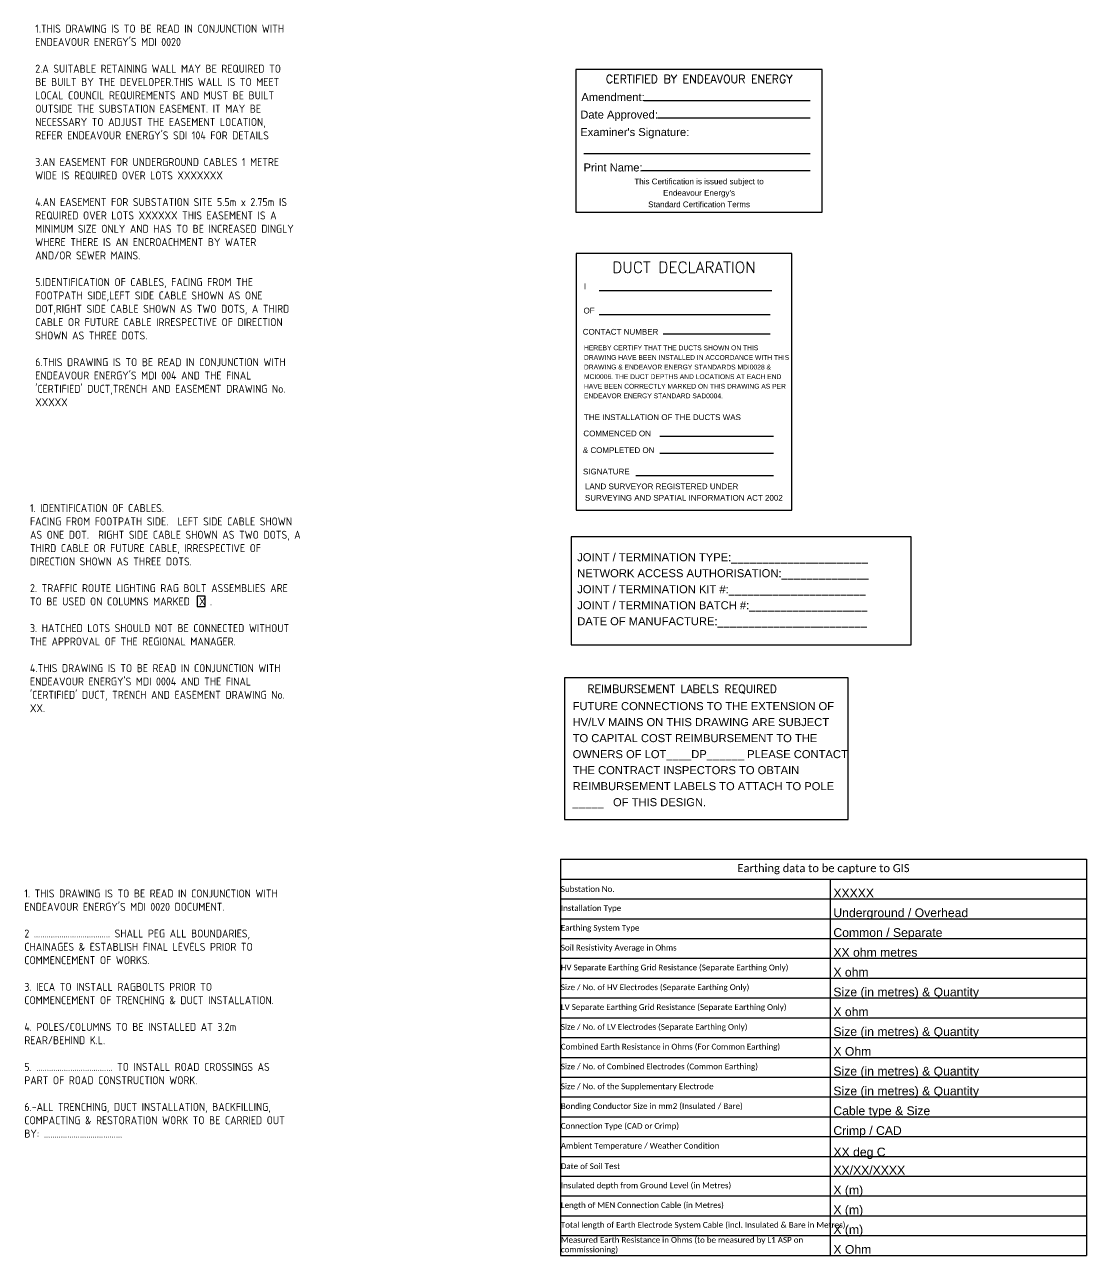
# Model space of a CAD drawing. Header units: metres. Extents: x -898 to 2770, y -622 to 757.
# Drawn here: x 927.6 to 1259.4, y 123.1 to 507.6 of the extents above; entities that cross this region are included whole.
import ezdxf
from ezdxf.enums import TextEntityAlignment as Align

# ---------------------------------------------------------------- set-up
doc = ezdxf.new("R2010")
doc.units = ezdxf.units.M
doc.layers.get('0').update_dxf_attribs({"color": 6})
doc.layers.add('Notes', color=7, linetype='Continuous')
doc.styles.add('Elec', font='romand__.ttf')
doc.styles.add('iecISOCP', font='isocp.shx')
doc.styles.add('ieISOCP', font='isocp.shx')
doc.styles.add('Legend', font='calibri.ttf')
doc.styles.get("Standard").update_dxf_attribs({"font": 'arial.ttf'})

# ---------------------------------------------------------------- blocks, each defined once
blk = doc.blocks.new('Note 01')
at = {"layer": 'Notes', "insert": (0, 0), "char_height": 2.5, "width": 82, "attachment_point": 1, "style": 'iecISOCP'}
blk.add_mtext("{\\C7;1. THIS DRAWING IS TO BE READ IN CONJUNCTION WITH ENDEAVOUR ENERGY'S MDI 0020 DOCUMENT.\\P\\P2 .................................... SHALL PEG ALL BOUNDARIES, CHAINAGES & ESTABLISH FINAL LEVELS PRIOR TO COMMENCEMENT OF WORKS.\\P\\P3. IECA TO INSTALL RAGBOLTS PRIOR TO COMMENCEMENT OF TRENCHING & DUCT INSTALLATION.\\P\\P4. POLES/COLUMNS TO BE INSTALLED AT 3.2m REAR/BEHIND K.L.\\P\\P5. .................................... TO INSTALL ROAD CROSSINGS AS PART OF ROAD CONSTRUCTION WORK.\\P\\P6.-ALL TRENCHING, DUCT INSTALLATION, BACKFILLING, COMPACTING & RESTORATION WORK TO BE CARRIED OUT BY: .....................................}", dxfattribs=at)
blk = doc.blocks.new('Note 06')
at = {"insert": (1.91, -1.28), "char_height": 2.5, "width": 80.8, "attachment_point": 1, "style": 'ieISOCP'}
blk.add_mtext("1.THIS DRAWING IS TO BE READ IN CONJUNCTION WITH  ENDEAVOUR ENERGY'S MDI 0020\\P\\P2.A SUITABLE RETAINING WALL MAY BE REQUIRED TO BE BUILT BY THE DEVELOPER.THIS WALL IS TO MEET LOCAL COUNCIL REQUIREMENTS AND MUST BE BUILT OUTSIDE THE SUBSTATION EASEMENT. IT MAY BE NECESSARY TO ADJUST THE EASEMENT LOCATION, REFER ENDEAVOUR ENERGY'S SDI 104 FOR DETAILS \\P\\P3.AN EASEMENT FOR UNDERGROUND CABLES 1 METRE WIDE IS REQUIRED OVER LOTS XXXXXXX\\P\\P4.AN EASEMENT FOR SUBSTATION SITE 5.5m x 2.75m IS REQUIRED OVER LOTS XXXXXX THIS EASEMENT IS A MINIMUM SIZE ONLY AND HAS TO BE INCREASED DINGLY WHERE THERE IS AN ENCROACHMENT BY WATER AND/OR SEWER MAINS.\\P   \\P5.IDENTIFICATION OF CABLES, FACING FROM THE FOOTPATH SIDE,LEFT SIDE CABLE SHOWN AS ONE DOT,RIGHT SIDE CABLE SHOWN AS TWO DOTS, A THIRD CABLE OR FUTURE CABLE IRRESPECTIVE OF DIRECTION SHOWN AS THREE DOTS.\\P\\P6.THIS DRAWING IS TO BE READ IN CONJUNCTION WITH ENDEAVOUR ENERGY'S MDI 004 AND THE FINAL 'CERTIFIED' DUCT,TRENCH AND EASEMENT DRAWING No. XXXXX", dxfattribs=at)
blk = doc.blocks.new('Note 10')
blk.add_lwpolyline([(52.22, -32.03), (54.72, -32.03), (54.72, -28.78), (52.22, -28.78)], close=True)
at = {"insert": (0, 0), "char_height": 2.5, "width": 85, "attachment_point": 1, "style": 'iecISOCP'}
blk.add_mtext("{\\C7;1. IDENTIFICATION OF CABLES.\\PFACING FROM FOOTPATH SIDE.  LEFT SIDE CABLE SHOWN AS ONE DOT.  RIGHT SIDE CABLE SHOWN AS TWO DOTS, A THIRD CABLE OR FUTURE CABLE, IRRESPECTIVE OF DIRECTION SHOWN AS THREE DOTS.\\P\\P2. TRAFFIC ROUTE LIGHTING RAG BOLT ASSEMBLIES ARE TO BE USED ON COLUMNS MARKED  X .\\P\\P3. HATCHED LOTS SHOULD NOT BE CONNECTED WITHOUT THE APPROVAL OF THE REGIONAL MANAGER.\\P\\P4.THIS DRAWING IS TO BE READ IN CONJUNCTION WITH ENDEAVOUR ENERGY'S MDI 0004 AND THE FINAL 'CERTIFIED' DUCT, TRENCH AND EASEMENT DRAWING No. XX.}", dxfattribs=at)
blk = doc.blocks.new('NOTE_CERTIFIED-BY-IE')
at = {"color": 7, "linetype": 'Continuous', "lineweight": -3}
for p, q in [((21.25, 34.9), (73.15, 34.9)), ((25.46, 29.41), (73.15, 29.41)), ((2.51, 18.32), (73.15, 18.32)), ((20.45, 12.96), (73.15, 12.96))]:
    blk.add_line(p, q, dxfattribs=at)
blk.add_lwpolyline([(0, 0), (76.98, 0), (76.98, 44.52), (0, 44.52)], close=True)
at = {"color": 7, "lineweight": -3, "style": 'Elec'}
blk.add_text('CERTIFIED BY ENDEAVOUR ENERGY', height=2.52, dxfattribs=at).set_placement((38.51, 41.58), align=Align.MIDDLE_CENTER)
at = {"color": 7, "lineweight": -3}
for s, p in [('Amendment:', (1.7, 35.94)), ('Date Approved:', (1.37, 30.47)), ("Examiner's Signature:", (1.37, 25.01))]:
    blk.add_text(s, height=2.5, dxfattribs=at).set_placement(p, align=Align.MIDDLE_LEFT)
blk.add_text('Print Name:', height=2.5, dxfattribs=at).set_placement((2.4, 11.95), align=Align.BOTTOM_LEFT)
at = {"color": 7, "lineweight": -3, "insert": (38.49, 5.99), "char_height": 1.79, "attachment_point": 5, "line_spacing_factor": 1.2}
blk.add_mtext("This Certification is issued subject to \\PEndeavour Energy's \\PStandard Certification Terms", dxfattribs=at)
at = {"color": 7, "lineweight": -3, "flags": 4}
for tag, p in [('AMENDMENT', (21.25, 34.9)), ('DATE_APPROVED', (25.46, 29.41)), ('PRINT_NAME', (20.45, 12.96))]:
    blk.add_attdef(tag, p, '', height=2.5, dxfattribs=at)
blk = doc.blocks.new('NOTE_DUCT-DECLARATION')
at = {"color": 7, "lineweight": -3}
for p, q in [((61.11, 68.59), (7.21, 68.59)), ((60.6, 61.1), (7.21, 61.1)), ((60.6, 54.98), (27.21, 54.98)), ((61.64, 23.1), (26.21, 23.1)), ((61.64, 17.75), (26.21, 17.75)), ((61.64, 10.78), (18.71, 10.78)), ((61.64, 10.78), (18.71, 10.78))]:
    blk.add_line(p, q, dxfattribs=at)
at = {"lineweight": -3}
blk.add_lwpolyline([(0, 0), (67.43, 0), (67.43, 80.18), (0, 80.18)], close=True, dxfattribs=at)
at = {"color": 7, "lineweight": -3, "style": 'Elec'}
blk.add_text('DUCT DECLARATION', height=3.5, dxfattribs=at).set_placement((33.72, 75.91), align=Align.MIDDLE_CENTER)
at = {"color": 7, "lineweight": -3}
for s, p in [('I ', (2.44, 70.85)), ('OF', (2.31, 63.27)), ('CONTACT NUMBER ', (2.07, 56.66)), ('THE INSTALLATION OF THE DUCTS WAS ', (2.45, 29.97)), ('COMMENCED ON', (2.26, 24.9)), ('& COMPLETED ON', (2.11, 19.67)), ('SIGNATURE', (2.14, 13)), ('SIGNATURE', (2.14, 13))]:
    blk.add_text(s, height=1.79, dxfattribs=at).set_placement(p, align=Align.TOP_LEFT)
at = {"color": 7, "lineweight": -3, "insert": (2.45, 51.5), "char_height": 1.5, "attachment_point": 1, "line_spacing_factor": 1.2}
blk.add_mtext('HEREBY CERTIFY THAT THE DUCTS SHOWN ON THIS \\PDRAWING HAVE BEEN INSTALLED IN ACCORDANCE WITH THIS \\PDRAWING & ENDEAVOR ENERGY STANDARDS MDI0028 & \\PMCI0006. THE DUCT DEPTHS AND LOCATIONS AT EACH END \\PHAVE BEEN CORRECTLY MARKED ON THIS DRAWING AS PER \\PENDEAVOR ENERGY STANDARD SAD0004.', dxfattribs=at)
at = {"color": 7, "lineweight": -3, "insert": (2.75, 8.37), "char_height": 1.79, "width": 62.46, "attachment_point": 1, "line_spacing_factor": 1.2}
blk.add_mtext('LAND SURVEYOR REGISTERED UNDER SURVEYING AND SPATIAL INFORMATION ACT 2002', dxfattribs=at)
at = {"color": 7, "lineweight": -3, "flags": 4}
for tag, p in [('DUCT_DECLARATION', (7.21, 68.59)), ('DUCTDECLARATION_OF', (7.21, 61.1)), ('CONTACT_NO', (27.21, 54.98)), ('COMPLETED_ON', (26.21, 17.75))]:
    blk.add_attdef(tag, p, '', height=1.79, dxfattribs=at)
blk.add_attdef('COMMENCED_ON', text='', height=1.79, dxfattribs=at).set_placement((26.21, 24.89), align=Align.TOP_LEFT)
blk = doc.blocks.new('NOTE_JOINT&TERMINATION')
at = {"lineweight": -3}
blk.add_lwpolyline([(0, -4.55), (106.2, -4.55), (106.2, 29.18), (0, 29.18)], close=True, dxfattribs=at)
at = {"color": 7, "lineweight": -3, "insert": (1.86, 12.5), "char_height": 2.5, "attachment_point": 4, "line_spacing_factor": 1.2}
blk.add_mtext('JOINT / TERMINATION TYPE:______________________\\PNETWORK ACCESS AUTHORISATION:______________{\\H1.5297x; }\\PJOINT / TERMINATION KIT #:______________________{\\H1.2154x; }\\PJOINT / TERMINATION BATCH #:___________________{\\H1.404x; }\\PDATE OF MANUFACTURE:________________________{\\H1.2909x; }', dxfattribs=at)
at = {"color": 7, "lineweight": -3, "flags": 4}
for tag, p in [('TERMINATION_TYPE', (51.13, 24.1)), ('ACCESS_AURTHORISATION', (65.02, 17.47)), ('TERMINATION_KIT#', (51.13, 11.3)), ('TERMINATION_BATCH', (56.08, 4.9)), ('DATE_OF_MANUFACTURE', (47.15, -1.13))]:
    blk.add_attdef(tag, p, '', height=2.5, dxfattribs=at)
blk = doc.blocks.new('NOTE_REIMBURSE_LABELS')
blk.add_lwpolyline([(0, 0), (88.63, 0), (88.63, 44.22), (0, 44.22)], close=True)
at = {"color": 7, "lineweight": -3, "style": 'Elec'}
blk.add_text('REIMBURSEMENT LABELS REQUIRED', height=2.5, dxfattribs=at).set_placement((7.08, 40.79), align=Align.MIDDLE_LEFT)
at = {"color": 7, "lineweight": -3, "insert": (2.49, 20.05), "char_height": 2.5, "width": 85.8945, "attachment_point": 4, "line_spacing_factor": 1.2}
blk.add_mtext('FUTURE CONNECTIONS TO THE EXTENSION OF \\PHV/LV MAINS ON THIS DRAWING ARE SUBJECT \\PTO CAPITAL COST REIMBURSEMENT TO THE \\POWNERS OF LOT____DP______ PLEASE CONTACT \\PTHE CONTRACT INSPECTORS TO OBTAIN \\PREIMBURSEMENT LABELS TO ATTACH TO POLE \\P_____   OF THIS DESIGN.', dxfattribs=at)
at = {"color": 7, "lineweight": -3, "flags": 4}
for tag, p in [('LOT', (28.4, 19.12)), ('DP', (45.5, 19.12)), ('POLE_NO', (2.91, 4.21))]:
    blk.add_attdef(tag, p, '', height=2.5, dxfattribs=at)
blk = doc.blocks.new('*T73')
at = {"layer": 'Notes', "lineweight": -2}
for p, q in [((0, 0), (164.26, 0)), ((0, 0), (0, -123.73)), ((164.26, 0), (164.26, -123.73)), ((0, -6.19), (164.26, -6.19)), ((84.16, -6.19), (84.16, -123.73)), ((0, -12.37), (164.26, -12.37)), ((0, -18.56), (164.26, -18.56)), ((0, -24.75), (164.26, -24.75)), ((0, -30.93), (164.26, -30.93)), ((0, -37.12), (164.26, -37.12)), ((0, -43.31), (164.26, -43.31)), ((0, -49.49), (164.26, -49.49)), ((0, -55.68), (164.26, -55.68)), ((0, -61.87), (164.26, -61.87)), ((0, -68.05), (164.26, -68.05)), ((0, -74.24), (164.26, -74.24)), ((0, -80.43), (164.26, -80.43)), ((0, -86.61), (164.26, -86.61)), ((0, -92.8), (164.26, -92.8)), ((0, -98.99), (164.26, -98.99)), ((0, -105.17), (164.26, -105.17)), ((0, -111.36), (164.26, -111.36)), ((0, -117.54), (164.26, -117.54)), ((0, -123.73), (164.26, -123.73))]:
    blk.add_line(p, q, dxfattribs=at)
at = {"layer": 'Notes', "color": 0, "style": 'Legend'}
for s, insert, char_height, width, attachment_point in [('Earthing data to be capture to GIS', (82.13, -3.09), 2.5, 164.1366, 5), ('Substation No. ', (0.06, -9.28), 1.8, 84.0376, 4), ('Installation Type', (0.06, -15.47), 1.8, 84.0376, 4), ('Earthing System Type', (0.06, -21.65), 1.8, 84.0376, 4), ('Soil Resistivity Average in Ohms', (0.06, -27.84), 1.8, 84.0376, 4), ('HV Separate Earthing Grid Resistance (Separate Earthing Only)', (0.06, -34.03), 1.8, 84.0376, 4), ('Size / No. of HV Electrodes (Separate Earthing Only)', (0.06, -40.21), 1.8, 84.0376, 4), ('LV Separate Earthing Grid Resistance (Separate Earthing Only)', (0.06, -46.4), 1.8, 84.0376, 4), ('Size / No. of LV Electrodes (Separate Earthing Only)', (0.06, -52.59), 1.8, 84.0376, 4), ('Combined Earth Resistance in Ohms (For Common Earthing)', (0.06, -58.77), 1.8, 84.0376, 4), ('Size / No. of Combined Electrodes (Common Earthing)', (0.06, -64.96), 1.8, 84.0376, 4), ('Size / No. of the Supplementary Electrode', (0.06, -71.15), 1.8, 84.0376, 4), ('Bonding Conductor Size in mm2 (Insulated / Bare)', (0.06, -77.33), 1.8, 84.0376, 4), ('Connection Type (CAD or Crimp)', (0.06, -83.52), 1.8, 84.0376, 4), ('Ambient Temperature / Weather Condition', (0.06, -89.71), 1.8, 84.0376, 4), ('Date of Soil Test', (0.06, -95.89), 1.8, 84.0376, 4), ('Insulated depth from Ground Level (in Metres)', (0.06, -102.08), 1.8, 84.0376, 4), ('Length of MEN Connection Cable (in Metres)', (0.06, -108.27), 1.8, 84.0376, 4), ('Total length of Earth Electrode System Cable (incl. Insulated & Bare in Metres)', (0.06, -114.45), 1.8, 84.0376, 4), ('Measured Earth Resistance in Ohms (to be measured by L1 ASP on commissioning)', (0.06, -120.64), 1.8, 84.0376, 4)]:
    blk.add_mtext(s, dxfattribs=dict(at, insert=insert, char_height=char_height, width=width, attachment_point=attachment_point))
blk = doc.blocks.new('*U72')
blk.add_blockref('*T73', (-164.26, 123.73))
at = {"layer": 'Notes', "flags": 4}
for tag, p in [('SUBSTATION_NO', (-79.05, 111.84)), ('INSTALLATION_TYPE', (-79.05, 105.68)), ('EARTHING_SYSTEM_TYPE', (-79.05, 99.49)), ('SOIL_RESISTIVITY', (-79.05, 93.3)), ('HV_SEPARATE_EARTHING', (-79.05, 87.12)), ('SIZE/NO_HV_ELECTRODES', (-79.05, 80.93)), ('LV_SEPARATE_EARTHING', (-79.05, 74.74)), ('SIZE/NO_HV_ELECTRODES', (-79.05, 68.56)), ('COMBINED_EARTH_RESISTANCE', (-79.05, 62.37)), ('SIZE/NO_COMBINED_ELECTRODES', (-79.05, 56.18)), ('SIZE/NO_SUPPLEMENTRY_ELECTRODE', (-79.05, 50)), ('BONDING_CONDUCTOR_SIZE', (-79.05, 43.81)), ('CONNECTION_TYPE', (-79.05, 37.62)), ('AMBIENT_TEMPERATURE/WEATHER_CONDITION', (-79.04, 30.93)), ('DATE_SOIL_TEST', (-79.05, 25.25)), ('INSULATED_DEPTH', (-79.05, 19.06)), ('LENGTH_OF_MEN_CONNECTION', (-79.05, 12.88)), ('LENGTH_EARTH_ELECTRODE_SYSTEM_CABLE', (-79.05, 6.69)), ('MEASURED_EARTH_RESISTANCE', (-79.05, 0.5))]:
    blk.add_attdef(tag, p, '', height=2.73, dxfattribs=at)

msp = doc.modelspace()

# ---------------------------------------------------------------- block references
for name, p in [('Note 06', (929.06, 508.86)), ('NOTE_CERTIFIED-BY-IE', (1099.89, 449.02)), ('NOTE_DUCT-DECLARATION', (1099.96, 355.87)), ('Note 10', (929.32, 357.81)), ('NOTE_JOINT&TERMINATION', (1098.45, 318.35)), ('NOTE_REIMBURSE_LABELS', (1096.38, 259.28)), ('Note 01', (927.56, 237.41))]:
    msp.add_blockref(name, p)
ref = msp.add_blockref('*U72', (1259.39, 123.11))
ref.add_attrib('SUBSTATION_NO', 'XXXXX', (1180.34, 234.94), dxfattribs={"layer": 'Notes', "height": 2.726})
ref.add_attrib('INSTALLATION_TYPE', 'Underground / Overhead', (1180.34, 228.78), dxfattribs={"layer": 'Notes', "height": 2.7264})
ref.add_attrib('EARTHING_SYSTEM_TYPE', 'Common / Separate', (1180.34, 222.59), dxfattribs={"layer": 'Notes', "height": 2.7264})
ref.add_attrib('SOIL_RESISTIVITY', 'XX ohm metres', (1180.34, 216.41), dxfattribs={"layer": 'Notes', "height": 2.7264})
ref.add_attrib('HV_SEPARATE_EARTHING', 'X ohm', (1180.34, 210.22), dxfattribs={"layer": 'Notes', "height": 2.726})
ref.add_attrib('SIZE/NO_HV_ELECTRODES', 'Size (in metres) & Quantity', (1180.34, 204.03), dxfattribs={"layer": 'Notes', "height": 2.7264})
ref.add_attrib('LV_SEPARATE_EARTHING', 'X ohm', (1180.34, 197.85), dxfattribs={"layer": 'Notes', "height": 2.726})
ref.add_attrib('SIZE/NO_HV_ELECTRODES', 'Size (in metres) & Quantity', (1180.34, 191.66), dxfattribs={"layer": 'Notes', "height": 2.7264})
ref.add_attrib('COMBINED_EARTH_RESISTANCE', 'X Ohm', (1180.34, 185.48), dxfattribs={"layer": 'Notes', "height": 2.726})
ref.add_attrib('SIZE/NO_COMBINED_ELECTRODES', 'Size (in metres) & Quantity', (1180.34, 179.29), dxfattribs={"layer": 'Notes', "height": 2.7264})
ref.add_attrib('SIZE/NO_SUPPLEMENTRY_ELECTRODE', 'Size (in metres) & Quantity', (1180.34, 173.1), dxfattribs={"layer": 'Notes', "height": 2.7264})
ref.add_attrib('BONDING_CONDUCTOR_SIZE', 'Cable type & Size', (1180.34, 166.92), dxfattribs={"layer": 'Notes', "height": 2.7264})
ref.add_attrib('CONNECTION_TYPE', 'Crimp / CAD', (1180.34, 160.73), dxfattribs={"layer": 'Notes', "height": 2.7264})
ref.add_attrib('AMBIENT_TEMPERATURE/WEATHER_CONDITION', 'XX deg C', (1180.36, 154.04), dxfattribs={"layer": 'Notes', "height": 2.726})
ref.add_attrib('DATE_SOIL_TEST', 'XX/XX/XXXX', (1180.34, 148.36), dxfattribs={"layer": 'Notes', "height": 2.726})
ref.add_attrib('INSULATED_DEPTH', 'X (m)', (1180.34, 142.17), dxfattribs={"layer": 'Notes', "height": 2.726})
ref.add_attrib('LENGTH_OF_MEN_CONNECTION', 'X (m)', (1180.34, 135.98), dxfattribs={"layer": 'Notes', "height": 2.726})
ref.add_attrib('LENGTH_EARTH_ELECTRODE_SYSTEM_CABLE', 'X (m)', (1180.34, 129.8), dxfattribs={"layer": 'Notes', "height": 2.726})
ref.add_attrib('MEASURED_EARTH_RESISTANCE', 'X Ohm', (1180.34, 123.61), dxfattribs={"layer": 'Notes', "height": 2.726})

doc.saveas('drawing.dxf')
